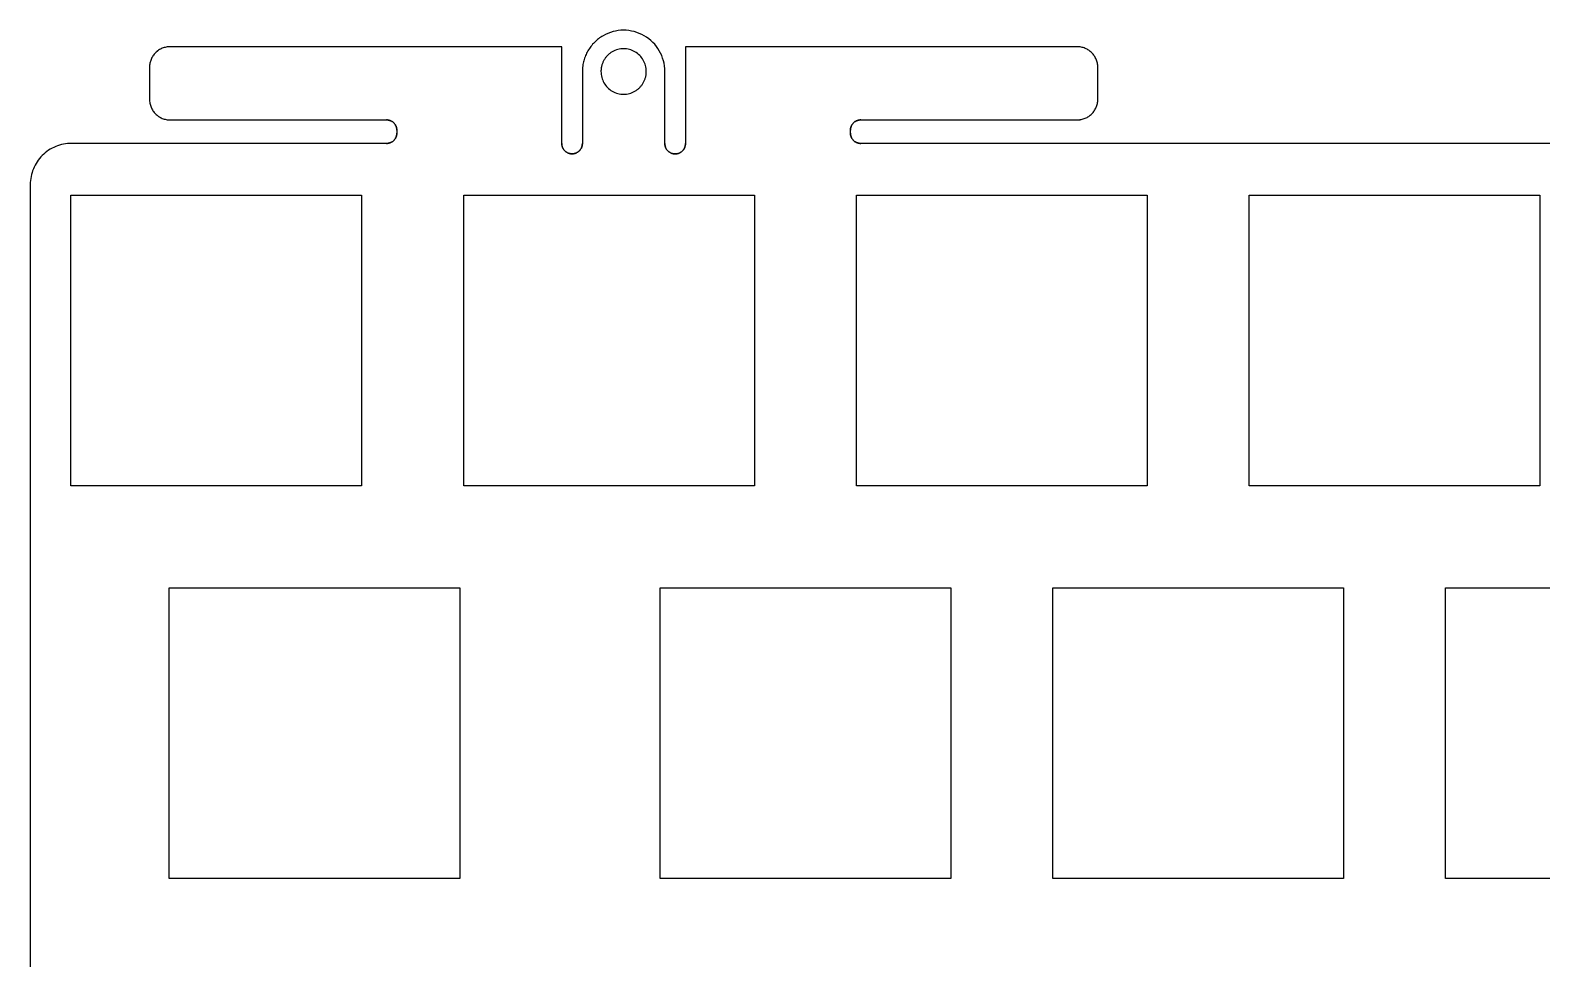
# Model space of a CAD drawing. Extents: x 138 to 423, y -449 to -343.
# Drawn here: x 138.2 to 211.5, y -388.3 to -343.3 of the extents above; entities that cross this region are included whole.
import ezdxf

# ---------------------------------------------------------------- set-up
doc = ezdxf.new("R2010")
doc.units = 0
doc.layers.add('BLACK', color=7, linetype='CONTINUOUS')

msp = doc.modelspace()

# ---------------------------------------------------------------- linework, layer by layer
at = {"layer": 'BLACK', "linetype": 'CONTINUOUS'}
for p, q in [((165.613, -343.834), (165.566, -343.88)), ((165.613, -343.834), (165.566, -343.88)), ((165.661, -343.79), (165.613, -343.834)), ((165.661, -343.79), (165.613, -343.834)), ((165.711, -343.748), (165.661, -343.79)), ((165.711, -343.748), (165.661, -343.79)), ((165.763, -343.707), (165.711, -343.748)), ((165.763, -343.707), (165.711, -343.748)), ((165.816, -343.667), (165.763, -343.707)), ((165.816, -343.667), (165.763, -343.707)), ((165.87, -343.629), (165.816, -343.667)), ((165.87, -343.629), (165.816, -343.667)), ((165.926, -343.593), (165.87, -343.629)), ((165.926, -343.593), (165.87, -343.629)), ((165.983, -343.559), (165.926, -343.593)), ((165.983, -343.559), (165.926, -343.593)), ((166.101, -343.496), (165.983, -343.559)), ((166.101, -343.496), (165.983, -343.559)), ((166.222, -343.442), (166.101, -343.496)), ((166.222, -343.442), (166.101, -343.496)), ((166.345, -343.396), (166.222, -343.442)), ((166.345, -343.396), (166.222, -343.442)), ((166.47, -343.358), (166.345, -343.396)), ((166.47, -343.358), (166.345, -343.396)), ((166.597, -343.329), (166.47, -343.358)), ((166.597, -343.329), (166.47, -343.358)), ((166.725, -343.308), (166.597, -343.329)), ((166.725, -343.308), (166.597, -343.329)), ((166.854, -343.295), (166.725, -343.308)), ((166.854, -343.295), (166.725, -343.308)), ((166.983, -343.291), (166.854, -343.295)), ((166.983, -343.291), (166.854, -343.295)), ((167.113, -343.295), (166.983, -343.291)), ((167.113, -343.295), (166.983, -343.291)), ((167.242, -343.308), (167.113, -343.295)), ((167.242, -343.308), (167.113, -343.295)), ((167.37, -343.329), (167.242, -343.308)), ((167.37, -343.329), (167.242, -343.308)), ((167.497, -343.358), (167.37, -343.329)), ((167.497, -343.358), (167.37, -343.329)), ((167.622, -343.396), (167.497, -343.358)), ((167.622, -343.396), (167.497, -343.358)), ((167.745, -343.442), (167.622, -343.396)), ((167.745, -343.442), (167.622, -343.396)), ((167.866, -343.496), (167.745, -343.442)), ((167.866, -343.496), (167.745, -343.442)), ((167.983, -343.559), (167.866, -343.496)), ((167.983, -343.559), (167.866, -343.496)), ((168.097, -343.629), (167.983, -343.559)), ((168.097, -343.629), (167.983, -343.559)), ((168.204, -343.707), (168.097, -343.629)), ((168.204, -343.707), (168.097, -343.629)), ((168.306, -343.79), (168.204, -343.707)), ((168.306, -343.79), (168.204, -343.707)), ((168.401, -343.88), (168.306, -343.79)), ((168.401, -343.88), (168.306, -343.79)), ((144.125, -344.578), (144.101, -344.62)), ((144.125, -344.578), (144.101, -344.62)), ((144.151, -344.536), (144.125, -344.578)), ((144.151, -344.536), (144.125, -344.578)), ((144.18, -344.496), (144.151, -344.536)), ((144.179, -344.496), (144.151, -344.536)), ((144.21, -344.457), (144.179, -344.496)), ((144.21, -344.457), (144.18, -344.496)), ((144.242, -344.42), (144.21, -344.457)), ((144.242, -344.42), (144.21, -344.457)), ((144.276, -344.384), (144.242, -344.42)), ((144.276, -344.384), (144.242, -344.42)), ((144.312, -344.35), (144.276, -344.384)), ((144.312, -344.35), (144.276, -344.384)), ((144.35, -344.317), (144.312, -344.35)), ((144.349, -344.317), (144.312, -344.35)), ((144.388, -344.287), (144.349, -344.317)), ((144.389, -344.287), (144.35, -344.317)), ((144.428, -344.259), (144.388, -344.287)), ((144.429, -344.259), (144.389, -344.287)), ((144.47, -344.233), (144.428, -344.259)), ((144.47, -344.233), (144.429, -344.259)), ((144.512, -344.209), (144.47, -344.233)), ((144.513, -344.209), (144.47, -344.233)), ((144.556, -344.187), (144.512, -344.209)), ((144.556, -344.187), (144.513, -344.209)), ((144.601, -344.167), (144.556, -344.187)), ((144.601, -344.167), (144.556, -344.187)), ((144.646, -344.15), (144.601, -344.167)), ((144.646, -344.15), (144.601, -344.167)), ((144.692, -344.134), (144.646, -344.15)), ((144.693, -344.134), (144.646, -344.15)), ((144.74, -344.121), (144.692, -344.134)), ((144.74, -344.121), (144.693, -344.134)), ((144.787, -344.11), (144.74, -344.121)), ((144.787, -344.11), (144.74, -344.121)), ((144.836, -344.102), (144.787, -344.11)), ((144.836, -344.102), (144.787, -344.11)), ((144.885, -344.096), (144.836, -344.102)), ((144.884, -344.096), (144.836, -344.102)), ((144.934, -344.092), (144.884, -344.096)), ((144.934, -344.092), (144.885, -344.096)), ((144.983, -344.091), (144.934, -344.092)), ((144.983, -344.091), (144.934, -344.092)), ((163.983, -344.091), (144.983, -344.091)), ((163.984, -344.092), (144.985, -344.092)), ((163.983, -348.791), (163.983, -344.091)), ((163.984, -348.791), (163.984, -344.092)), ((165.113, -344.583), (165.091, -344.645)), ((165.113, -344.583), (165.091, -344.645)), ((165.137, -344.523), (165.113, -344.583)), ((165.137, -344.523), (165.113, -344.583)), ((165.162, -344.464), (165.137, -344.523)), ((165.162, -344.464), (165.137, -344.523)), ((165.19, -344.405), (165.162, -344.464)), ((165.19, -344.405), (165.162, -344.464)), ((165.22, -344.348), (165.19, -344.405)), ((165.22, -344.348), (165.19, -344.405)), ((165.251, -344.291), (165.22, -344.348)), ((165.251, -344.291), (165.22, -344.348)), ((165.285, -344.235), (165.251, -344.291)), ((165.285, -344.235), (165.251, -344.291)), ((165.32, -344.181), (165.285, -344.235)), ((165.32, -344.181), (165.285, -344.235)), ((165.356, -344.128), (165.32, -344.181)), ((165.356, -344.128), (165.32, -344.181)), ((165.395, -344.076), (165.356, -344.128)), ((165.395, -344.076), (165.356, -344.128)), ((165.435, -344.025), (165.395, -344.076)), ((165.435, -344.025), (165.395, -344.076)), ((165.477, -343.975), (165.435, -344.025)), ((165.477, -343.975), (165.435, -344.025)), ((165.521, -343.927), (165.477, -343.975)), ((165.521, -343.927), (165.477, -343.975)), ((165.566, -343.88), (165.521, -343.927)), ((165.566, -343.88), (165.521, -343.927)), ((166.131, -344.592), (166.108, -344.62)), ((166.131, -344.592), (166.108, -344.62)), ((166.154, -344.565), (166.131, -344.592)), ((166.154, -344.565), (166.131, -344.592)), ((166.178, -344.538), (166.154, -344.565)), ((166.178, -344.538), (166.154, -344.565)), ((166.202, -344.512), (166.178, -344.538)), ((166.202, -344.512), (166.178, -344.538)), ((166.228, -344.487), (166.202, -344.512)), ((166.228, -344.487), (166.202, -344.512)), ((166.255, -344.463), (166.228, -344.487)), ((166.255, -344.463), (166.228, -344.487)), ((166.282, -344.439), (166.255, -344.463)), ((166.282, -344.439), (166.255, -344.463)), ((166.311, -344.417), (166.282, -344.439)), ((166.311, -344.417), (166.282, -344.439)), ((166.34, -344.395), (166.311, -344.417)), ((166.34, -344.395), (166.311, -344.417)), ((166.37, -344.374), (166.34, -344.395)), ((166.37, -344.374), (166.34, -344.395)), ((166.401, -344.354), (166.37, -344.374)), ((166.401, -344.354), (166.37, -344.374)), ((166.432, -344.335), (166.401, -344.354)), ((166.432, -344.335), (166.401, -344.354)), ((166.497, -344.3), (166.432, -344.335)), ((166.497, -344.3), (166.432, -344.335)), ((166.563, -344.27), (166.497, -344.3)), ((166.563, -344.27), (166.497, -344.3)), ((166.631, -344.245), (166.563, -344.27)), ((166.631, -344.245), (166.563, -344.27)), ((166.7, -344.224), (166.631, -344.245)), ((166.7, -344.224), (166.631, -344.245)), ((166.77, -344.208), (166.7, -344.224)), ((166.77, -344.208), (166.7, -344.224)), ((166.841, -344.196), (166.77, -344.208)), ((166.841, -344.196), (166.77, -344.208)), ((166.912, -344.189), (166.841, -344.196)), ((166.912, -344.189), (166.841, -344.196)), ((166.983, -344.187), (166.912, -344.189)), ((166.983, -344.187), (166.912, -344.189)), ((167.055, -344.189), (166.983, -344.187)), ((167.055, -344.189), (166.983, -344.187)), ((167.126, -344.196), (167.055, -344.189)), ((167.126, -344.196), (167.055, -344.189)), ((167.196, -344.208), (167.126, -344.196)), ((167.196, -344.208), (167.126, -344.196)), ((167.266, -344.224), (167.196, -344.208)), ((167.266, -344.224), (167.196, -344.208)), ((167.335, -344.245), (167.266, -344.224)), ((167.335, -344.245), (167.266, -344.224)), ((167.403, -344.27), (167.335, -344.245)), ((167.403, -344.27), (167.335, -344.245)), ((167.47, -344.3), (167.403, -344.27)), ((167.47, -344.3), (167.403, -344.27)), ((167.534, -344.335), (167.47, -344.3)), ((167.534, -344.335), (167.47, -344.3)), ((167.597, -344.374), (167.534, -344.335)), ((167.597, -344.374), (167.534, -344.335)), ((167.656, -344.417), (167.597, -344.374)), ((167.656, -344.417), (167.597, -344.374)), ((167.712, -344.463), (167.656, -344.417)), ((167.712, -344.463), (167.656, -344.417)), ((167.764, -344.512), (167.712, -344.463)), ((167.764, -344.512), (167.712, -344.463)), ((167.813, -344.565), (167.764, -344.512)), ((167.813, -344.565), (167.764, -344.512)), ((167.858, -344.62), (167.813, -344.565)), ((167.858, -344.62), (167.813, -344.565)), ((168.49, -343.975), (168.401, -343.88)), ((168.49, -343.975), (168.401, -343.88)), ((168.572, -344.076), (168.49, -343.975)), ((168.572, -344.076), (168.49, -343.975)), ((168.647, -344.181), (168.572, -344.076)), ((168.647, -344.181), (168.572, -344.076)), ((168.715, -344.291), (168.647, -344.181)), ((168.715, -344.291), (168.647, -344.181)), ((168.777, -344.405), (168.715, -344.291)), ((168.777, -344.405), (168.715, -344.291)), ((168.83, -344.523), (168.777, -344.405)), ((168.83, -344.523), (168.777, -344.405)), ((168.876, -344.645), (168.83, -344.523)), ((168.876, -344.645), (168.83, -344.523)), ((169.982, -344.092), (169.982, -348.791)), ((188.982, -344.092), (169.982, -344.092)), ((188.983, -344.091), (169.983, -344.091)), ((169.983, -344.091), (169.983, -348.791)), ((189.035, -344.092), (188.983, -344.091)), ((189.035, -344.092), (188.983, -344.091)), ((189.086, -344.096), (189.035, -344.092)), ((189.086, -344.096), (189.035, -344.092)), ((189.136, -344.103), (189.086, -344.096)), ((189.136, -344.103), (189.086, -344.096)), ((189.185, -344.111), (189.136, -344.103)), ((189.185, -344.111), (189.136, -344.103)), ((189.233, -344.123), (189.185, -344.111)), ((189.233, -344.123), (189.185, -344.111)), ((189.281, -344.136), (189.233, -344.123)), ((189.281, -344.136), (189.233, -344.123)), ((189.327, -344.152), (189.281, -344.136)), ((189.327, -344.152), (189.281, -344.136)), ((189.373, -344.17), (189.327, -344.152)), ((189.373, -344.17), (189.327, -344.152)), ((189.417, -344.19), (189.373, -344.17)), ((189.417, -344.19), (189.373, -344.17)), ((189.46, -344.212), (189.417, -344.19)), ((189.46, -344.212), (189.417, -344.19)), ((189.502, -344.236), (189.46, -344.212)), ((189.502, -344.236), (189.46, -344.212)), ((189.543, -344.262), (189.502, -344.236)), ((189.543, -344.262), (189.502, -344.236)), ((189.582, -344.29), (189.543, -344.262)), ((189.582, -344.29), (189.543, -344.262)), ((189.62, -344.319), (189.582, -344.29)), ((189.62, -344.319), (189.582, -344.29)), ((189.656, -344.351), (189.62, -344.319)), ((189.656, -344.351), (189.62, -344.319)), ((189.691, -344.384), (189.656, -344.351)), ((189.691, -344.384), (189.656, -344.351)), ((189.724, -344.419), (189.691, -344.384)), ((189.724, -344.419), (189.691, -344.384)), ((189.755, -344.455), (189.724, -344.419)), ((189.755, -344.455), (189.724, -344.419)), ((189.785, -344.493), (189.755, -344.455)), ((189.785, -344.493), (189.755, -344.455)), ((189.813, -344.532), (189.785, -344.493)), ((189.813, -344.532), (189.785, -344.493)), ((189.839, -344.572), (189.813, -344.532)), ((189.839, -344.572), (189.813, -344.532)), ((189.863, -344.614), (189.839, -344.572)), ((189.863, -344.614), (189.839, -344.572)), ((143.984, -345.041), (143.983, -345.091)), ((143.985, -345.041), (143.983, -345.091)), ((143.983, -345.091), (143.983, -346.641)), ((143.988, -344.992), (143.984, -345.041)), ((143.988, -344.992), (143.985, -345.041)), ((143.985, -345.092), (143.985, -346.64)), ((143.994, -344.943), (143.988, -344.992)), ((143.994, -344.943), (143.988, -344.992)), ((144.003, -344.895), (143.994, -344.943)), ((144.003, -344.895), (143.994, -344.943)), ((144.014, -344.847), (144.003, -344.895)), ((144.013, -344.847), (144.003, -344.895)), ((144.026, -344.8), (144.013, -344.847)), ((144.027, -344.8), (144.014, -344.847)), ((144.042, -344.754), (144.026, -344.8)), ((144.042, -344.754), (144.027, -344.8)), ((144.059, -344.708), (144.042, -344.754)), ((144.06, -344.708), (144.042, -344.754)), ((144.079, -344.664), (144.059, -344.708)), ((144.079, -344.664), (144.06, -344.708)), ((144.101, -344.62), (144.079, -344.664)), ((144.101, -344.62), (144.079, -344.664)), ((164.984, -345.224), (164.983, -345.291)), ((164.984, -345.224), (164.983, -345.291)), ((164.983, -345.291), (164.983, -348.791)), ((164.988, -345.158), (164.984, -345.224)), ((164.988, -345.158), (164.984, -345.224)), ((164.984, -345.291), (164.984, -348.791)), ((164.993, -345.092), (164.988, -345.158)), ((164.993, -345.092), (164.988, -345.158)), ((165.001, -345.026), (164.993, -345.092)), ((165.001, -345.026), (164.993, -345.092)), ((165.011, -344.961), (165.001, -345.026)), ((165.011, -344.961), (165.001, -345.026)), ((165.023, -344.896), (165.011, -344.961)), ((165.023, -344.896), (165.011, -344.961)), ((165.037, -344.832), (165.023, -344.896)), ((165.037, -344.832), (165.023, -344.896)), ((165.053, -344.769), (165.037, -344.832)), ((165.053, -344.769), (165.037, -344.832)), ((165.071, -344.707), (165.053, -344.769)), ((165.071, -344.707), (165.053, -344.769)), ((165.091, -344.645), (165.071, -344.707)), ((165.091, -344.645), (165.071, -344.707)), ((165.884, -345.254), (165.883, -345.291)), ((165.884, -345.254), (165.883, -345.291)), ((165.883, -345.291), (165.886, -345.365)), ((165.883, -345.291), (165.883, -345.291)), ((165.883, -345.291), (165.883, -345.291)), ((165.883, -345.291), (165.886, -345.365)), ((165.886, -345.218), (165.884, -345.254)), ((165.886, -345.218), (165.884, -345.254)), ((165.889, -345.181), (165.886, -345.218)), ((165.889, -345.181), (165.886, -345.218)), ((165.893, -345.145), (165.889, -345.181)), ((165.893, -345.145), (165.889, -345.181)), ((165.898, -345.109), (165.893, -345.145)), ((165.898, -345.109), (165.893, -345.145)), ((165.904, -345.073), (165.898, -345.109)), ((165.904, -345.073), (165.898, -345.109)), ((165.912, -345.038), (165.904, -345.073)), ((165.912, -345.038), (165.904, -345.073)), ((165.921, -345.003), (165.912, -345.038)), ((165.921, -345.003), (165.912, -345.038)), ((165.93, -344.969), (165.921, -345.003)), ((165.93, -344.969), (165.921, -345.003)), ((165.941, -344.934), (165.93, -344.969)), ((165.941, -344.934), (165.93, -344.969)), ((165.953, -344.901), (165.941, -344.934)), ((165.953, -344.901), (165.941, -344.934)), ((165.967, -344.867), (165.953, -344.901)), ((165.967, -344.867), (165.953, -344.901)), ((165.981, -344.835), (165.967, -344.867)), ((165.981, -344.835), (165.967, -344.867)), ((165.996, -344.802), (165.981, -344.835)), ((165.996, -344.802), (165.981, -344.835)), ((166.012, -344.77), (165.996, -344.802)), ((166.012, -344.77), (165.996, -344.802)), ((166.029, -344.739), (166.012, -344.77)), ((166.029, -344.739), (166.012, -344.77)), ((166.048, -344.709), (166.029, -344.739)), ((166.048, -344.709), (166.029, -344.739)), ((166.067, -344.679), (166.048, -344.709)), ((166.067, -344.679), (166.048, -344.709)), ((166.087, -344.649), (166.067, -344.679)), ((166.087, -344.649), (166.067, -344.679)), ((166.108, -344.62), (166.087, -344.649)), ((166.108, -344.62), (166.087, -344.649)), ((167.9, -344.679), (167.858, -344.62)), ((167.9, -344.679), (167.858, -344.62)), ((167.937, -344.739), (167.9, -344.679)), ((167.937, -344.739), (167.9, -344.679)), ((167.971, -344.802), (167.937, -344.739)), ((167.971, -344.802), (167.937, -344.739)), ((168, -344.867), (167.971, -344.802)), ((168, -344.867), (167.971, -344.802)), ((168.025, -344.934), (168, -344.867)), ((168.025, -344.934), (168, -344.867)), ((168.046, -345.003), (168.025, -344.934)), ((168.046, -345.003), (168.025, -344.934)), ((168.062, -345.073), (168.046, -345.003)), ((168.062, -345.073), (168.046, -345.003)), ((168.074, -345.145), (168.062, -345.073)), ((168.074, -345.145), (168.062, -345.073)), ((168.081, -345.218), (168.074, -345.145)), ((168.081, -345.218), (168.074, -345.145)), ((168.083, -345.291), (168.081, -345.218)), ((168.083, -345.291), (168.081, -345.218)), ((168.081, -345.365), (168.083, -345.328)), ((168.081, -345.365), (168.083, -345.328)), ((168.083, -345.328), (168.083, -345.291)), ((168.083, -345.328), (168.083, -345.291)), ((168.914, -344.769), (168.876, -344.645)), ((168.914, -344.769), (168.876, -344.645)), ((168.944, -344.896), (168.914, -344.769)), ((168.944, -344.896), (168.914, -344.769)), ((168.966, -345.026), (168.944, -344.896)), ((168.966, -345.026), (168.944, -344.896)), ((168.979, -345.158), (168.966, -345.026)), ((168.979, -345.158), (168.966, -345.026)), ((168.983, -345.291), (168.979, -345.158)), ((168.983, -345.291), (168.979, -345.158)), ((168.982, -348.791), (168.982, -345.291)), ((168.983, -348.791), (168.983, -345.291)), ((189.885, -344.657), (189.863, -344.614)), ((189.885, -344.657), (189.863, -344.614)), ((189.905, -344.702), (189.885, -344.657)), ((189.905, -344.702), (189.885, -344.657)), ((189.923, -344.747), (189.905, -344.702)), ((189.923, -344.747), (189.905, -344.702)), ((189.938, -344.794), (189.923, -344.747)), ((189.938, -344.794), (189.923, -344.747)), ((189.952, -344.841), (189.938, -344.794)), ((189.952, -344.841), (189.938, -344.794)), ((189.963, -344.889), (189.952, -344.841)), ((189.963, -344.889), (189.952, -344.841)), ((189.972, -344.939), (189.963, -344.889)), ((189.972, -344.939), (189.963, -344.889)), ((189.978, -344.989), (189.972, -344.939)), ((189.978, -344.989), (189.972, -344.939)), ((189.982, -345.04), (189.978, -344.989)), ((189.982, -345.04), (189.978, -344.989)), ((189.983, -345.091), (189.982, -345.04)), ((189.983, -345.091), (189.982, -345.04)), ((189.982, -346.64), (189.982, -345.092)), ((189.983, -346.641), (189.983, -345.091)), ((165.886, -345.365), (165.893, -345.437)), ((165.886, -345.365), (165.893, -345.437)), ((165.893, -345.437), (165.904, -345.509)), ((165.893, -345.437), (165.904, -345.509)), ((165.904, -345.509), (165.921, -345.579)), ((165.904, -345.509), (165.921, -345.579)), ((165.921, -345.579), (165.941, -345.648)), ((165.921, -345.579), (165.941, -345.648)), ((165.941, -345.648), (165.967, -345.715)), ((165.941, -345.648), (165.967, -345.715)), ((165.967, -345.715), (165.996, -345.78)), ((165.967, -345.715), (165.996, -345.78)), ((165.996, -345.78), (166.029, -345.843)), ((165.996, -345.78), (166.029, -345.843)), ((166.029, -345.843), (166.067, -345.903)), ((166.029, -345.843), (166.067, -345.903)), ((166.067, -345.903), (166.108, -345.962)), ((166.067, -345.903), (166.108, -345.962)), ((166.108, -345.962), (166.154, -346.017)), ((166.108, -345.962), (166.154, -346.017)), ((166.154, -346.017), (166.202, -346.07)), ((166.154, -346.017), (166.202, -346.07)), ((167.764, -346.07), (167.789, -346.044)), ((167.764, -346.07), (167.789, -346.044)), ((167.789, -346.044), (167.813, -346.017)), ((167.789, -346.044), (167.813, -346.017)), ((167.813, -346.017), (167.836, -345.99)), ((167.813, -346.017), (167.836, -345.99)), ((167.836, -345.99), (167.858, -345.962)), ((167.836, -345.99), (167.858, -345.962)), ((167.858, -345.962), (167.88, -345.933)), ((167.858, -345.962), (167.88, -345.933)), ((167.88, -345.933), (167.9, -345.903)), ((167.88, -345.933), (167.9, -345.903)), ((167.9, -345.903), (167.919, -345.873)), ((167.9, -345.903), (167.919, -345.873)), ((167.919, -345.873), (167.937, -345.843)), ((167.919, -345.873), (167.937, -345.843)), ((167.937, -345.843), (167.955, -345.812)), ((167.937, -345.843), (167.955, -345.812)), ((167.955, -345.812), (167.971, -345.78)), ((167.955, -345.812), (167.971, -345.78)), ((167.971, -345.78), (167.986, -345.747)), ((167.971, -345.78), (167.986, -345.747)), ((167.986, -345.747), (168, -345.715)), ((167.986, -345.747), (168, -345.715)), ((168, -345.715), (168.013, -345.681)), ((168, -345.715), (168.013, -345.681)), ((168.013, -345.681), (168.025, -345.648)), ((168.013, -345.681), (168.025, -345.648)), ((168.025, -345.648), (168.036, -345.613)), ((168.025, -345.648), (168.036, -345.613)), ((168.036, -345.613), (168.046, -345.579)), ((168.036, -345.613), (168.046, -345.579)), ((168.046, -345.579), (168.055, -345.544)), ((168.046, -345.579), (168.055, -345.544)), ((168.055, -345.544), (168.062, -345.509)), ((168.055, -345.544), (168.062, -345.509)), ((168.062, -345.509), (168.069, -345.473)), ((168.062, -345.509), (168.069, -345.473)), ((168.069, -345.473), (168.074, -345.437)), ((168.069, -345.473), (168.074, -345.437)), ((168.074, -345.437), (168.078, -345.401)), ((168.074, -345.437), (168.078, -345.401)), ((168.078, -345.401), (168.081, -345.365)), ((168.078, -345.401), (168.081, -345.365)), ((143.983, -346.641), (143.985, -346.691)), ((143.983, -346.641), (143.985, -346.691)), ((143.985, -346.691), (143.988, -346.74)), ((143.985, -346.691), (143.988, -346.74)), ((143.988, -346.74), (143.994, -346.789)), ((143.988, -346.74), (143.994, -346.789)), ((143.994, -346.789), (144.003, -346.837)), ((143.994, -346.789), (144.003, -346.837)), ((166.202, -346.07), (166.255, -346.119)), ((166.202, -346.07), (166.255, -346.119)), ((166.255, -346.119), (166.311, -346.165)), ((166.255, -346.119), (166.311, -346.165)), ((166.311, -346.165), (166.37, -346.208)), ((166.311, -346.165), (166.37, -346.208)), ((166.37, -346.208), (166.432, -346.247)), ((166.37, -346.208), (166.432, -346.247)), ((166.432, -346.247), (166.497, -346.282)), ((166.432, -346.247), (166.497, -346.282)), ((166.497, -346.282), (166.563, -346.312)), ((166.497, -346.282), (166.563, -346.312)), ((166.563, -346.312), (166.631, -346.337)), ((166.563, -346.312), (166.631, -346.337)), ((166.631, -346.337), (166.7, -346.358)), ((166.631, -346.337), (166.7, -346.358)), ((166.7, -346.358), (166.77, -346.374)), ((166.7, -346.358), (166.77, -346.374)), ((166.77, -346.374), (166.841, -346.386)), ((166.77, -346.374), (166.841, -346.386)), ((166.841, -346.386), (166.912, -346.393)), ((166.841, -346.386), (166.912, -346.393)), ((166.912, -346.393), (166.983, -346.395)), ((166.912, -346.393), (166.983, -346.395)), ((166.983, -346.395), (167.055, -346.393)), ((166.983, -346.395), (167.055, -346.393)), ((167.055, -346.393), (167.126, -346.386)), ((167.055, -346.393), (167.126, -346.386)), ((167.126, -346.386), (167.196, -346.374)), ((167.126, -346.386), (167.196, -346.374)), ((167.196, -346.374), (167.266, -346.358)), ((167.196, -346.374), (167.266, -346.358)), ((167.266, -346.358), (167.335, -346.337)), ((167.266, -346.358), (167.335, -346.337)), ((167.335, -346.337), (167.403, -346.312)), ((167.335, -346.337), (167.403, -346.312)), ((167.403, -346.312), (167.47, -346.282)), ((167.403, -346.312), (167.47, -346.282)), ((167.47, -346.282), (167.534, -346.247)), ((167.47, -346.282), (167.534, -346.247)), ((167.534, -346.247), (167.566, -346.228)), ((167.534, -346.247), (167.566, -346.228)), ((167.566, -346.228), (167.597, -346.208)), ((167.566, -346.228), (167.597, -346.208)), ((167.597, -346.208), (167.627, -346.187)), ((167.597, -346.208), (167.627, -346.187)), ((167.627, -346.187), (167.656, -346.165)), ((167.627, -346.187), (167.656, -346.165)), ((167.656, -346.165), (167.684, -346.143)), ((167.656, -346.165), (167.684, -346.143)), ((167.684, -346.143), (167.712, -346.119)), ((167.684, -346.143), (167.712, -346.119)), ((167.712, -346.119), (167.739, -346.095)), ((167.712, -346.119), (167.739, -346.095)), ((167.739, -346.095), (167.764, -346.07)), ((167.739, -346.095), (167.764, -346.07)), ((189.963, -346.843), (189.972, -346.793)), ((189.963, -346.843), (189.972, -346.793)), ((189.972, -346.793), (189.978, -346.743)), ((189.972, -346.793), (189.978, -346.743)), ((189.978, -346.743), (189.982, -346.693)), ((189.978, -346.743), (189.982, -346.693)), ((189.982, -346.693), (189.983, -346.641)), ((189.982, -346.693), (189.983, -346.641)), ((144.003, -346.837), (144.014, -346.885)), ((144.003, -346.837), (144.014, -346.885)), ((144.014, -346.885), (144.027, -346.932)), ((144.014, -346.885), (144.027, -346.932)), ((144.027, -346.932), (144.042, -346.978)), ((144.027, -346.932), (144.042, -346.978)), ((144.042, -346.978), (144.06, -347.024)), ((144.042, -346.978), (144.06, -347.024)), ((144.06, -347.024), (144.079, -347.068)), ((144.06, -347.024), (144.079, -347.068)), ((144.079, -347.068), (144.101, -347.112)), ((144.079, -347.068), (144.101, -347.112)), ((144.101, -347.112), (144.125, -347.155)), ((144.101, -347.112), (144.125, -347.155)), ((144.125, -347.155), (144.151, -347.196)), ((144.125, -347.155), (144.151, -347.196)), ((144.151, -347.196), (144.18, -347.236)), ((144.151, -347.196), (144.18, -347.236)), ((144.18, -347.236), (144.21, -347.275)), ((144.18, -347.236), (144.21, -347.275)), ((144.21, -347.275), (144.242, -347.312)), ((144.21, -347.275), (144.242, -347.312)), ((144.242, -347.312), (144.276, -347.348)), ((144.242, -347.312), (144.276, -347.348)), ((144.276, -347.348), (144.312, -347.382)), ((144.276, -347.348), (144.312, -347.382)), ((144.312, -347.382), (144.35, -347.415)), ((144.312, -347.382), (144.35, -347.415)), ((144.35, -347.415), (144.389, -347.445)), ((144.35, -347.415), (144.389, -347.445)), ((144.389, -347.445), (144.429, -347.473)), ((144.389, -347.445), (144.429, -347.473)), ((144.429, -347.473), (144.47, -347.499)), ((144.429, -347.473), (144.47, -347.499)), ((144.47, -347.499), (144.513, -347.523)), ((144.47, -347.499), (144.513, -347.523)), ((144.513, -347.523), (144.556, -347.545)), ((144.513, -347.523), (144.556, -347.545)), ((189.417, -347.542), (189.46, -347.52)), ((189.417, -347.542), (189.46, -347.52)), ((189.46, -347.52), (189.502, -347.496)), ((189.46, -347.52), (189.502, -347.496)), ((189.502, -347.496), (189.542, -347.47)), ((189.502, -347.496), (189.543, -347.47)), ((189.542, -347.47), (189.582, -347.442)), ((189.543, -347.47), (189.582, -347.442)), ((189.582, -347.442), (189.62, -347.413)), ((189.582, -347.442), (189.619, -347.413)), ((189.619, -347.413), (189.656, -347.381)), ((189.62, -347.413), (189.656, -347.381)), ((189.656, -347.381), (189.691, -347.348)), ((189.656, -347.381), (189.69, -347.348)), ((189.69, -347.348), (189.724, -347.313)), ((189.691, -347.348), (189.724, -347.313)), ((189.724, -347.313), (189.755, -347.277)), ((189.724, -347.313), (189.755, -347.277)), ((189.755, -347.277), (189.785, -347.239)), ((189.755, -347.277), (189.785, -347.239)), ((189.785, -347.239), (189.813, -347.2)), ((189.785, -347.239), (189.812, -347.2)), ((189.812, -347.2), (189.838, -347.16)), ((189.813, -347.2), (189.839, -347.16)), ((189.838, -347.16), (189.863, -347.118)), ((189.839, -347.16), (189.863, -347.118)), ((189.863, -347.118), (189.885, -347.075)), ((189.863, -347.118), (189.885, -347.075)), ((189.885, -347.075), (189.905, -347.03)), ((189.885, -347.075), (189.905, -347.03)), ((189.905, -347.03), (189.923, -346.985)), ((189.905, -347.03), (189.923, -346.985)), ((189.923, -346.985), (189.938, -346.938)), ((189.923, -346.985), (189.938, -346.938)), ((189.938, -346.938), (189.952, -346.891)), ((189.938, -346.938), (189.952, -346.891)), ((189.952, -346.891), (189.963, -346.843)), ((189.952, -346.891), (189.963, -346.843)), ((144.556, -347.545), (144.601, -347.565)), ((144.556, -347.545), (144.601, -347.565)), ((144.601, -347.565), (144.646, -347.583)), ((144.601, -347.565), (144.646, -347.583)), ((144.646, -347.583), (144.693, -347.598)), ((144.646, -347.583), (144.693, -347.598)), ((144.693, -347.598), (144.74, -347.611)), ((144.693, -347.598), (144.74, -347.611)), ((144.74, -347.611), (144.788, -347.622)), ((144.74, -347.611), (144.788, -347.622)), ((144.788, -347.622), (144.836, -347.63)), ((144.788, -347.622), (144.836, -347.63)), ((144.836, -347.63), (144.885, -347.636)), ((144.836, -347.63), (144.885, -347.636)), ((144.885, -347.636), (144.934, -347.64)), ((144.885, -347.636), (144.934, -347.64)), ((144.934, -347.64), (144.984, -347.641)), ((144.934, -347.64), (144.984, -347.641)), ((144.984, -347.641), (155.483, -347.641)), ((144.985, -347.64), (155.483, -347.64)), ((155.508, -347.642), (155.483, -347.641)), ((155.483, -347.641), (155.508, -347.642)), ((155.508, -347.642), (155.533, -347.644)), ((155.533, -347.643), (155.508, -347.642)), ((155.557, -347.646), (155.533, -347.643)), ((155.533, -347.644), (155.557, -347.647)), ((155.581, -347.651), (155.557, -347.646)), ((155.557, -347.647), (155.581, -347.651)), ((155.605, -347.656), (155.581, -347.651)), ((155.581, -347.651), (155.605, -347.656)), ((155.629, -347.663), (155.605, -347.656)), ((155.605, -347.656), (155.629, -347.663)), ((155.652, -347.67), (155.629, -347.663)), ((155.629, -347.663), (155.652, -347.67)), ((155.675, -347.679), (155.652, -347.67)), ((155.652, -347.67), (155.675, -347.679)), ((155.697, -347.689), (155.675, -347.679)), ((155.675, -347.679), (155.697, -347.689)), ((155.697, -347.689), (155.719, -347.7)), ((155.719, -347.7), (155.697, -347.689)), ((155.719, -347.7), (155.74, -347.712)), ((155.74, -347.712), (155.719, -347.7)), ((155.761, -347.725), (155.74, -347.712)), ((155.74, -347.712), (155.761, -347.725)), ((155.761, -347.725), (155.781, -347.739)), ((155.781, -347.739), (155.761, -347.725)), ((155.781, -347.739), (155.8, -347.754)), ((155.8, -347.754), (155.781, -347.739)), ((155.8, -347.754), (155.819, -347.77)), ((155.819, -347.77), (155.8, -347.754)), ((155.819, -347.77), (155.837, -347.788)), ((155.837, -347.787), (155.819, -347.77)), ((155.854, -347.805), (155.837, -347.787)), ((155.837, -347.788), (155.854, -347.806)), ((155.87, -347.824), (155.854, -347.805)), ((155.854, -347.806), (155.87, -347.824)), ((155.885, -347.844), (155.87, -347.824)), ((155.87, -347.824), (155.885, -347.844)), ((155.899, -347.864), (155.885, -347.844)), ((155.885, -347.844), (155.899, -347.864)), ((155.913, -347.884), (155.899, -347.864)), ((155.899, -347.864), (155.913, -347.884)), ((155.925, -347.906), (155.913, -347.884)), ((155.913, -347.884), (155.925, -347.906)), ((155.925, -347.906), (155.935, -347.928)), ((155.935, -347.927), (155.925, -347.906)), ((155.945, -347.95), (155.935, -347.927)), ((155.935, -347.928), (155.945, -347.95)), ((155.954, -347.972), (155.945, -347.95)), ((155.945, -347.95), (155.954, -347.973)), ((155.962, -347.996), (155.954, -347.972)), ((155.954, -347.973), (155.962, -347.996)), ((155.962, -347.996), (155.968, -348.019)), ((155.968, -348.019), (155.962, -347.996)), ((155.974, -348.043), (155.968, -348.019)), ((155.968, -348.019), (155.974, -348.043)), ((155.974, -348.043), (155.978, -348.067)), ((155.978, -348.067), (155.974, -348.043)), ((155.978, -348.067), (155.981, -348.092)), ((155.981, -348.092), (155.978, -348.067)), ((155.981, -348.092), (155.983, -348.116)), ((155.983, -348.116), (155.981, -348.092)), ((155.983, -348.141), (155.983, -348.116)), ((155.983, -348.116), (155.983, -348.141)), ((155.983, -348.14), (155.983, -348.28)), ((155.983, -348.141), (155.983, -348.281)), ((177.983, -348.141), (177.984, -348.116)), ((177.984, -348.116), (177.983, -348.141)), ((177.983, -348.28), (177.983, -348.14)), ((177.983, -348.281), (177.983, -348.141)), ((177.984, -348.116), (177.986, -348.092)), ((177.986, -348.092), (177.984, -348.116)), ((177.986, -348.092), (177.989, -348.067)), ((177.989, -348.067), (177.986, -348.092)), ((177.993, -348.043), (177.989, -348.067)), ((177.989, -348.067), (177.993, -348.043)), ((177.993, -348.043), (177.999, -348.019)), ((177.998, -348.019), (177.993, -348.043)), ((178.005, -347.996), (177.998, -348.019)), ((177.999, -348.019), (178.005, -347.996)), ((178.013, -347.972), (178.005, -347.996)), ((178.005, -347.996), (178.013, -347.973)), ((178.013, -347.973), (178.021, -347.95)), ((178.021, -347.95), (178.013, -347.972)), ((178.031, -347.927), (178.021, -347.95)), ((178.021, -347.95), (178.031, -347.927)), ((178.042, -347.906), (178.031, -347.927)), ((178.031, -347.927), (178.042, -347.906)), ((178.042, -347.906), (178.054, -347.884)), ((178.054, -347.884), (178.042, -347.906)), ((178.054, -347.884), (178.067, -347.864)), ((178.067, -347.864), (178.054, -347.884)), ((178.081, -347.844), (178.067, -347.864)), ((178.067, -347.864), (178.082, -347.844)), ((178.096, -347.824), (178.081, -347.844)), ((178.082, -347.844), (178.097, -347.824)), ((178.113, -347.805), (178.096, -347.824)), ((178.097, -347.824), (178.113, -347.806)), ((178.13, -347.787), (178.113, -347.805)), ((178.113, -347.806), (178.13, -347.788)), ((178.13, -347.788), (178.148, -347.77)), ((178.148, -347.77), (178.13, -347.787)), ((178.148, -347.77), (178.167, -347.754)), ((178.166, -347.754), (178.148, -347.77)), ((178.186, -347.739), (178.166, -347.754)), ((178.167, -347.754), (178.186, -347.739)), ((178.186, -347.739), (178.206, -347.725)), ((178.206, -347.725), (178.186, -347.739)), ((178.227, -347.712), (178.206, -347.725)), ((178.206, -347.725), (178.227, -347.712)), ((178.227, -347.712), (178.248, -347.7)), ((178.248, -347.7), (178.227, -347.712)), ((178.248, -347.7), (178.27, -347.689)), ((178.27, -347.689), (178.248, -347.7)), ((178.292, -347.679), (178.27, -347.689)), ((178.27, -347.689), (178.292, -347.679)), ((178.315, -347.67), (178.292, -347.679)), ((178.292, -347.679), (178.315, -347.67)), ((178.315, -347.67), (178.338, -347.663)), ((178.338, -347.663), (178.315, -347.67)), ((178.361, -347.656), (178.338, -347.663)), ((178.338, -347.663), (178.362, -347.656)), ((178.385, -347.651), (178.361, -347.656)), ((178.362, -347.656), (178.385, -347.651)), ((178.409, -347.646), (178.385, -347.651)), ((178.385, -347.651), (178.41, -347.647)), ((178.434, -347.643), (178.409, -347.646)), ((178.41, -347.647), (178.434, -347.644)), ((178.459, -347.642), (178.434, -347.643)), ((178.434, -347.644), (178.459, -347.642)), ((178.483, -347.641), (178.459, -347.642)), ((178.459, -347.642), (178.483, -347.641)), ((178.483, -347.64), (188.982, -347.64)), ((178.483, -347.641), (188.983, -347.641)), ((188.983, -347.641), (189.035, -347.64)), ((188.983, -347.641), (189.035, -347.64)), ((189.035, -347.64), (189.086, -347.636)), ((189.035, -347.64), (189.086, -347.636)), ((189.086, -347.636), (189.136, -347.629)), ((189.086, -347.636), (189.136, -347.63)), ((189.136, -347.63), (189.185, -347.621)), ((189.136, -347.629), (189.185, -347.621)), ((189.185, -347.621), (189.233, -347.61)), ((189.185, -347.621), (189.233, -347.61)), ((189.233, -347.61), (189.281, -347.596)), ((189.233, -347.61), (189.281, -347.596)), ((189.281, -347.596), (189.327, -347.58)), ((189.281, -347.596), (189.327, -347.58)), ((189.327, -347.58), (189.373, -347.562)), ((189.327, -347.58), (189.373, -347.562)), ((189.373, -347.562), (189.417, -347.542)), ((189.373, -347.562), (189.417, -347.542)), ((139.345, -348.973), (139.258, -349.017)), ((139.345, -348.973), (139.258, -349.017)), ((139.435, -348.933), (139.345, -348.973)), ((139.435, -348.933), (139.345, -348.973)), ((139.526, -348.898), (139.435, -348.933)), ((139.526, -348.898), (139.435, -348.933)), ((139.618, -348.867), (139.526, -348.898)), ((139.618, -348.867), (139.526, -348.898)), ((139.712, -348.841), (139.618, -348.867)), ((139.712, -348.841), (139.618, -348.867)), ((139.808, -348.82), (139.712, -348.841)), ((139.808, -348.82), (139.712, -348.841)), ((139.905, -348.803), (139.808, -348.82)), ((139.905, -348.803), (139.808, -348.82)), ((140.002, -348.791), (139.905, -348.803)), ((140.002, -348.791), (139.905, -348.803)), ((140.101, -348.784), (140.002, -348.791)), ((140.101, -348.784), (140.002, -348.791)), ((140.2, -348.781), (140.101, -348.784)), ((140.2, -348.781), (140.101, -348.784)), ((155.483, -348.781), (140.2, -348.781)), ((155.483, -348.78), (140.201, -348.78)), ((155.483, -348.781), (155.508, -348.78)), ((155.508, -348.78), (155.483, -348.781)), ((155.533, -348.779), (155.508, -348.78)), ((155.508, -348.78), (155.533, -348.779)), ((155.533, -348.779), (155.557, -348.776)), ((155.557, -348.776), (155.533, -348.779)), ((155.557, -348.776), (155.581, -348.771)), ((155.581, -348.771), (155.557, -348.776)), ((155.581, -348.771), (155.605, -348.766)), ((155.605, -348.766), (155.581, -348.771)), ((155.605, -348.766), (155.629, -348.759)), ((155.629, -348.76), (155.605, -348.766)), ((155.629, -348.759), (155.652, -348.752)), ((155.652, -348.752), (155.629, -348.76)), ((155.652, -348.752), (155.675, -348.743)), ((155.675, -348.743), (155.652, -348.752)), ((155.675, -348.743), (155.697, -348.733)), ((155.697, -348.733), (155.675, -348.743)), ((155.719, -348.722), (155.697, -348.733)), ((155.697, -348.733), (155.719, -348.722)), ((155.74, -348.71), (155.719, -348.722)), ((155.719, -348.722), (155.74, -348.71)), ((155.74, -348.71), (155.761, -348.697)), ((155.761, -348.697), (155.74, -348.71)), ((155.761, -348.697), (155.781, -348.683)), ((155.781, -348.683), (155.761, -348.697)), ((155.781, -348.683), (155.8, -348.668)), ((155.8, -348.668), (155.781, -348.683)), ((155.819, -348.652), (155.8, -348.668)), ((155.8, -348.668), (155.819, -348.652)), ((155.837, -348.635), (155.819, -348.652)), ((155.819, -348.652), (155.837, -348.635)), ((155.854, -348.617), (155.837, -348.635)), ((155.837, -348.635), (155.854, -348.617)), ((155.87, -348.598), (155.854, -348.617)), ((155.854, -348.617), (155.87, -348.598)), ((155.87, -348.598), (155.885, -348.578)), ((155.885, -348.579), (155.87, -348.598)), ((155.885, -348.578), (155.899, -348.558)), ((155.899, -348.559), (155.885, -348.579)), ((155.899, -348.558), (155.912, -348.538)), ((155.913, -348.538), (155.899, -348.559)), ((155.912, -348.538), (155.924, -348.516)), ((155.925, -348.517), (155.913, -348.538)), ((155.924, -348.516), (155.935, -348.495)), ((155.935, -348.495), (155.925, -348.517)), ((155.945, -348.472), (155.935, -348.495)), ((155.935, -348.495), (155.945, -348.472)), ((155.945, -348.472), (155.954, -348.45)), ((155.954, -348.45), (155.945, -348.472)), ((155.954, -348.45), (155.962, -348.426)), ((155.962, -348.427), (155.954, -348.45)), ((155.962, -348.426), (155.968, -348.403)), ((155.968, -348.403), (155.962, -348.427)), ((155.974, -348.379), (155.968, -348.403)), ((155.968, -348.403), (155.974, -348.379)), ((155.974, -348.379), (155.978, -348.355)), ((155.978, -348.355), (155.974, -348.379)), ((155.978, -348.355), (155.981, -348.33)), ((155.981, -348.331), (155.978, -348.355)), ((155.981, -348.33), (155.983, -348.306)), ((155.983, -348.306), (155.981, -348.331)), ((155.983, -348.306), (155.983, -348.281)), ((155.983, -348.281), (155.983, -348.306)), ((163.983, -348.791), (163.984, -348.817)), ((163.984, -348.817), (163.983, -348.791)), ((163.987, -348.842), (163.984, -348.817)), ((163.984, -348.817), (163.986, -348.842)), ((163.986, -348.842), (163.99, -348.866)), ((163.99, -348.866), (163.987, -348.842)), ((163.99, -348.866), (163.994, -348.891)), ((163.995, -348.891), (163.99, -348.866)), ((163.994, -348.891), (164, -348.915)), ((164, -348.915), (163.995, -348.891)), ((164.007, -348.938), (164, -348.915)), ((164, -348.915), (164.007, -348.938)), ((164.007, -348.938), (164.015, -348.961)), ((164.015, -348.961), (164.007, -348.938)), ((164.015, -348.961), (164.024, -348.984)), ((164.024, -348.984), (164.015, -348.961)), ((164.034, -349.006), (164.024, -348.984)), ((164.024, -348.984), (164.034, -349.006)), ((164.932, -349.006), (164.942, -348.984)), ((164.943, -348.984), (164.932, -349.006)), ((164.942, -348.984), (164.951, -348.961)), ((164.952, -348.961), (164.943, -348.984)), ((164.951, -348.961), (164.959, -348.938)), ((164.96, -348.938), (164.952, -348.961)), ((164.959, -348.938), (164.966, -348.915)), ((164.966, -348.915), (164.96, -348.938)), ((164.972, -348.891), (164.966, -348.915)), ((164.966, -348.915), (164.972, -348.891)), ((164.972, -348.891), (164.977, -348.866)), ((164.977, -348.866), (164.972, -348.891)), ((164.98, -348.842), (164.977, -348.866)), ((164.977, -348.866), (164.98, -348.842)), ((164.982, -348.817), (164.98, -348.842)), ((164.98, -348.842), (164.982, -348.817)), ((164.983, -348.791), (164.982, -348.817)), ((164.982, -348.817), (164.983, -348.791)), ((168.983, -348.791), (168.985, -348.824)), ((168.984, -348.808), (168.983, -348.791)), ((168.985, -348.824), (168.984, -348.808)), ((168.986, -348.841), (168.985, -348.824)), ((168.985, -348.824), (168.988, -348.857)), ((168.988, -348.857), (168.986, -348.841)), ((168.99, -348.874), (168.988, -348.857)), ((168.988, -348.857), (168.993, -348.89)), ((168.993, -348.89), (168.99, -348.874)), ((168.997, -348.906), (168.993, -348.89)), ((168.993, -348.89), (169.001, -348.921)), ((169.001, -348.921), (168.997, -348.906)), ((169.005, -348.937), (169.001, -348.921)), ((169.001, -348.921), (169.01, -348.953)), ((169.01, -348.953), (169.005, -348.937)), ((169.01, -348.953), (169.022, -348.983)), ((169.016, -348.968), (169.01, -348.953)), ((169.022, -348.983), (169.016, -348.968)), ((169.028, -348.998), (169.022, -348.983)), ((169.022, -348.983), (169.035, -349.012)), ((169.035, -349.012), (169.028, -348.998)), ((169.945, -348.983), (169.932, -349.012)), ((169.932, -349.012), (169.939, -348.998)), ((169.939, -348.998), (169.945, -348.983)), ((169.957, -348.953), (169.945, -348.983)), ((169.945, -348.983), (169.951, -348.968)), ((169.951, -348.968), (169.957, -348.953)), ((169.966, -348.921), (169.957, -348.953)), ((169.957, -348.953), (169.962, -348.937)), ((169.962, -348.937), (169.966, -348.921)), ((169.974, -348.89), (169.966, -348.921)), ((169.966, -348.921), (169.97, -348.906)), ((169.97, -348.906), (169.974, -348.89)), ((169.979, -348.857), (169.974, -348.89)), ((169.974, -348.89), (169.977, -348.874)), ((169.977, -348.874), (169.979, -348.857)), ((169.982, -348.824), (169.979, -348.857)), ((169.979, -348.857), (169.981, -348.841)), ((169.981, -348.841), (169.982, -348.824)), ((169.983, -348.791), (169.982, -348.824)), ((169.982, -348.824), (169.983, -348.808)), ((169.983, -348.808), (169.983, -348.791)), ((177.984, -348.306), (177.983, -348.281)), ((177.983, -348.281), (177.984, -348.306)), ((177.986, -348.33), (177.984, -348.306)), ((177.984, -348.306), (177.986, -348.33)), ((177.989, -348.355), (177.986, -348.33)), ((177.986, -348.33), (177.989, -348.355)), ((177.993, -348.379), (177.989, -348.355)), ((177.989, -348.355), (177.993, -348.379)), ((177.993, -348.379), (177.998, -348.403)), ((177.999, -348.403), (177.993, -348.379)), ((177.998, -348.403), (178.005, -348.426)), ((178.005, -348.427), (177.999, -348.403)), ((178.005, -348.426), (178.013, -348.45)), ((178.013, -348.45), (178.005, -348.427)), ((178.021, -348.472), (178.013, -348.45)), ((178.013, -348.45), (178.021, -348.472)), ((178.021, -348.472), (178.031, -348.495)), ((178.031, -348.495), (178.021, -348.472)), ((178.042, -348.517), (178.031, -348.495)), ((178.031, -348.495), (178.042, -348.516)), ((178.042, -348.516), (178.054, -348.538)), ((178.054, -348.538), (178.042, -348.517)), ((178.067, -348.559), (178.054, -348.538)), ((178.054, -348.538), (178.067, -348.558)), ((178.067, -348.558), (178.081, -348.578)), ((178.082, -348.579), (178.067, -348.559)), ((178.081, -348.578), (178.096, -348.598)), ((178.097, -348.598), (178.082, -348.579)), ((178.096, -348.598), (178.113, -348.617)), ((178.113, -348.617), (178.097, -348.598)), ((178.113, -348.617), (178.13, -348.635)), ((178.13, -348.635), (178.113, -348.617)), ((178.13, -348.635), (178.148, -348.652)), ((178.148, -348.652), (178.13, -348.635)), ((178.167, -348.668), (178.148, -348.652)), ((178.148, -348.652), (178.166, -348.668)), ((178.166, -348.668), (178.186, -348.683)), ((178.186, -348.683), (178.167, -348.668)), ((178.206, -348.697), (178.186, -348.683)), ((178.186, -348.683), (178.206, -348.697)), ((178.206, -348.697), (178.227, -348.71)), ((178.227, -348.71), (178.206, -348.697)), ((178.248, -348.722), (178.227, -348.71)), ((178.227, -348.71), (178.248, -348.722)), ((178.248, -348.722), (178.27, -348.733)), ((178.27, -348.733), (178.248, -348.722)), ((178.292, -348.743), (178.27, -348.733)), ((178.27, -348.733), (178.292, -348.743)), ((178.315, -348.752), (178.292, -348.743)), ((178.292, -348.743), (178.315, -348.752)), ((178.338, -348.76), (178.315, -348.752)), ((178.315, -348.752), (178.338, -348.759)), ((178.338, -348.759), (178.361, -348.766)), ((178.362, -348.766), (178.338, -348.76)), ((178.361, -348.766), (178.385, -348.771)), ((178.385, -348.771), (178.362, -348.766)), ((178.41, -348.776), (178.385, -348.771)), ((178.385, -348.771), (178.409, -348.775)), ((178.409, -348.775), (178.434, -348.779)), ((178.434, -348.779), (178.41, -348.776)), ((178.434, -348.779), (178.459, -348.78)), ((178.459, -348.78), (178.434, -348.779)), ((178.483, -348.781), (178.459, -348.78)), ((178.459, -348.78), (178.483, -348.781)), ((230.45, -348.78), (178.483, -348.78)), ((230.45, -348.781), (178.483, -348.781)), ((138.536, -349.671), (138.484, -349.754)), ((138.536, -349.671), (138.484, -349.754)), ((138.592, -349.591), (138.536, -349.671)), ((138.592, -349.591), (138.536, -349.671)), ((138.653, -349.514), (138.592, -349.591)), ((138.653, -349.514), (138.592, -349.591)), ((138.717, -349.439), (138.653, -349.514)), ((138.717, -349.439), (138.653, -349.514)), ((138.786, -349.367), (138.717, -349.439)), ((138.786, -349.367), (138.717, -349.439)), ((138.858, -349.298), (138.786, -349.367)), ((138.858, -349.298), (138.786, -349.367)), ((138.932, -349.234), (138.858, -349.298)), ((138.932, -349.234), (138.858, -349.298)), ((139.01, -349.174), (138.932, -349.234)), ((139.01, -349.174), (138.932, -349.234)), ((139.09, -349.117), (139.01, -349.174)), ((139.09, -349.117), (139.01, -349.174)), ((139.173, -349.065), (139.09, -349.117)), ((139.173, -349.065), (139.09, -349.117)), ((139.258, -349.017), (139.173, -349.065)), ((139.258, -349.017), (139.173, -349.065)), ((164.034, -349.006), (164.045, -349.027)), ((164.046, -349.027), (164.034, -349.006)), ((164.045, -349.027), (164.057, -349.048)), ((164.058, -349.048), (164.046, -349.027)), ((164.057, -349.048), (164.071, -349.068)), ((164.071, -349.068), (164.058, -349.048)), ((164.071, -349.068), (164.085, -349.087)), ((164.085, -349.087), (164.071, -349.068)), ((164.085, -349.087), (164.099, -349.106)), ((164.099, -349.106), (164.085, -349.087)), ((164.099, -349.106), (164.115, -349.124)), ((164.115, -349.124), (164.099, -349.106)), ((164.115, -349.124), (164.132, -349.141)), ((164.132, -349.141), (164.115, -349.124)), ((164.132, -349.141), (164.149, -349.157)), ((164.149, -349.157), (164.132, -349.141)), ((164.167, -349.173), (164.149, -349.157)), ((164.149, -349.157), (164.167, -349.173)), ((164.167, -349.173), (164.186, -349.187)), ((164.186, -349.187), (164.167, -349.173)), ((164.206, -349.201), (164.186, -349.187)), ((164.186, -349.187), (164.205, -349.201)), ((164.205, -349.201), (164.226, -349.214)), ((164.226, -349.214), (164.206, -349.201)), ((164.226, -349.214), (164.246, -349.226)), ((164.247, -349.226), (164.226, -349.214)), ((164.246, -349.226), (164.268, -349.237)), ((164.268, -349.237), (164.247, -349.226)), ((164.29, -349.247), (164.268, -349.237)), ((164.268, -349.237), (164.29, -349.247)), ((164.313, -349.256), (164.29, -349.247)), ((164.29, -349.247), (164.313, -349.256)), ((164.336, -349.263), (164.313, -349.256)), ((164.313, -349.256), (164.336, -349.263)), ((164.359, -349.27), (164.336, -349.263)), ((164.336, -349.263), (164.359, -349.27)), ((164.383, -349.275), (164.359, -349.27)), ((164.359, -349.27), (164.383, -349.275)), ((164.383, -349.275), (164.408, -349.28)), ((164.408, -349.28), (164.383, -349.275)), ((164.408, -349.28), (164.433, -349.283)), ((164.433, -349.283), (164.408, -349.28)), ((164.433, -349.283), (164.458, -349.285)), ((164.458, -349.285), (164.433, -349.283)), ((164.483, -349.285), (164.458, -349.285)), ((164.458, -349.285), (164.483, -349.285)), ((164.483, -349.285), (164.509, -349.285)), ((164.509, -349.285), (164.483, -349.285)), ((164.534, -349.283), (164.509, -349.285)), ((164.509, -349.285), (164.534, -349.283)), ((164.559, -349.28), (164.534, -349.283)), ((164.534, -349.283), (164.559, -349.28)), ((164.583, -349.275), (164.559, -349.28)), ((164.559, -349.28), (164.583, -349.275)), ((164.583, -349.275), (164.607, -349.27)), ((164.607, -349.27), (164.583, -349.275)), ((164.631, -349.263), (164.607, -349.27)), ((164.607, -349.27), (164.631, -349.263)), ((164.631, -349.263), (164.654, -349.256)), ((164.654, -349.256), (164.631, -349.263)), ((164.654, -349.256), (164.677, -349.247)), ((164.677, -349.247), (164.654, -349.256)), ((164.677, -349.247), (164.699, -349.237)), ((164.699, -349.237), (164.677, -349.247)), ((164.72, -349.226), (164.699, -349.237)), ((164.699, -349.237), (164.72, -349.226)), ((164.741, -349.214), (164.72, -349.226)), ((164.72, -349.226), (164.741, -349.214)), ((164.761, -349.201), (164.741, -349.214)), ((164.741, -349.214), (164.761, -349.201)), ((164.761, -349.201), (164.781, -349.187)), ((164.781, -349.187), (164.761, -349.201)), ((164.781, -349.187), (164.799, -349.173)), ((164.8, -349.173), (164.781, -349.187)), ((164.799, -349.173), (164.818, -349.157)), ((164.818, -349.157), (164.8, -349.173)), ((164.835, -349.141), (164.818, -349.157)), ((164.818, -349.157), (164.835, -349.141)), ((164.835, -349.141), (164.851, -349.124)), ((164.852, -349.124), (164.835, -349.141)), ((164.851, -349.124), (164.867, -349.106)), ((164.867, -349.106), (164.852, -349.124)), ((164.882, -349.087), (164.867, -349.106)), ((164.867, -349.106), (164.882, -349.087)), ((164.882, -349.087), (164.896, -349.068)), ((164.896, -349.068), (164.882, -349.087)), ((164.909, -349.048), (164.896, -349.068)), ((164.896, -349.068), (164.909, -349.048)), ((164.909, -349.048), (164.921, -349.027)), ((164.921, -349.027), (164.909, -349.048)), ((164.932, -349.006), (164.921, -349.027)), ((164.921, -349.027), (164.932, -349.006)), ((169.043, -349.027), (169.035, -349.012)), ((169.035, -349.012), (169.05, -349.041)), ((169.05, -349.041), (169.043, -349.027)), ((169.05, -349.041), (169.068, -349.069)), ((169.059, -349.055), (169.05, -349.041)), ((169.068, -349.069), (169.059, -349.055)), ((169.077, -349.082), (169.068, -349.069)), ((169.068, -349.069), (169.086, -349.095)), ((169.086, -349.095), (169.077, -349.082)), ((169.086, -349.095), (169.107, -349.12)), ((169.096, -349.108), (169.086, -349.095)), ((169.107, -349.12), (169.096, -349.108)), ((169.118, -349.132), (169.107, -349.12)), ((169.107, -349.12), (169.129, -349.144)), ((169.129, -349.144), (169.118, -349.132)), ((169.129, -349.144), (169.153, -349.166)), ((169.141, -349.155), (169.129, -349.144)), ((169.153, -349.166), (169.141, -349.155)), ((169.165, -349.177), (169.153, -349.166)), ((169.153, -349.166), (169.178, -349.187)), ((169.178, -349.187), (169.165, -349.177)), ((169.178, -349.187), (169.205, -349.206)), ((169.192, -349.197), (169.178, -349.187)), ((169.205, -349.206), (169.192, -349.197)), ((169.219, -349.215), (169.205, -349.206)), ((169.205, -349.206), (169.233, -349.224)), ((169.233, -349.224), (169.219, -349.215)), ((169.233, -349.224), (169.263, -349.24)), ((169.263, -349.24), (169.233, -349.224)), ((169.263, -349.24), (169.293, -349.253)), ((169.293, -349.253), (169.263, -349.24)), ((169.324, -349.265), (169.293, -349.253)), ((169.293, -349.253), (169.324, -349.265)), ((169.324, -349.265), (169.355, -349.274)), ((169.355, -349.274), (169.324, -349.265)), ((169.387, -349.282), (169.355, -349.274)), ((169.355, -349.274), (169.387, -349.282)), ((169.419, -349.287), (169.387, -349.282)), ((169.387, -349.282), (169.419, -349.287)), ((169.419, -349.287), (169.451, -349.29)), ((169.451, -349.29), (169.419, -349.287)), ((169.483, -349.291), (169.451, -349.29)), ((169.451, -349.29), (169.483, -349.291)), ((169.516, -349.29), (169.483, -349.291)), ((169.483, -349.291), (169.516, -349.29)), ((169.548, -349.287), (169.516, -349.29)), ((169.516, -349.29), (169.548, -349.287)), ((169.58, -349.282), (169.548, -349.287)), ((169.548, -349.287), (169.58, -349.282)), ((169.58, -349.282), (169.612, -349.274)), ((169.612, -349.274), (169.58, -349.282)), ((169.643, -349.265), (169.612, -349.274)), ((169.612, -349.274), (169.643, -349.265)), ((169.674, -349.253), (169.643, -349.265)), ((169.643, -349.265), (169.674, -349.253)), ((169.704, -349.24), (169.674, -349.253)), ((169.674, -349.253), (169.704, -349.24)), ((169.704, -349.24), (169.733, -349.224)), ((169.733, -349.224), (169.704, -349.24)), ((169.762, -349.206), (169.733, -349.224)), ((169.733, -349.224), (169.748, -349.215)), ((169.748, -349.215), (169.762, -349.206)), ((169.789, -349.187), (169.762, -349.206)), ((169.762, -349.206), (169.775, -349.197)), ((169.775, -349.197), (169.789, -349.187)), ((169.814, -349.166), (169.789, -349.187)), ((169.789, -349.187), (169.802, -349.177)), ((169.802, -349.177), (169.814, -349.166)), ((169.838, -349.144), (169.814, -349.166)), ((169.814, -349.166), (169.826, -349.155)), ((169.826, -349.155), (169.838, -349.144)), ((169.86, -349.12), (169.838, -349.144)), ((169.838, -349.144), (169.849, -349.132)), ((169.849, -349.132), (169.86, -349.12)), ((169.881, -349.095), (169.86, -349.12)), ((169.86, -349.12), (169.87, -349.108)), ((169.87, -349.108), (169.881, -349.095)), ((169.899, -349.069), (169.881, -349.095)), ((169.881, -349.095), (169.89, -349.082)), ((169.89, -349.082), (169.899, -349.069)), ((169.916, -349.041), (169.899, -349.069)), ((169.899, -349.069), (169.908, -349.055)), ((169.908, -349.055), (169.916, -349.041)), ((169.932, -349.012), (169.916, -349.041)), ((169.916, -349.041), (169.924, -349.027)), ((169.924, -349.027), (169.932, -349.012)), ((138.239, -350.389), (138.222, -350.486)), ((138.239, -350.389), (138.222, -350.486)), ((138.26, -350.294), (138.239, -350.389)), ((138.26, -350.294), (138.239, -350.389)), ((138.286, -350.199), (138.26, -350.294)), ((138.286, -350.199), (138.26, -350.294)), ((138.317, -350.107), (138.286, -350.199)), ((138.317, -350.107), (138.286, -350.199)), ((138.352, -350.016), (138.317, -350.107)), ((138.352, -350.016), (138.317, -350.107)), ((138.392, -349.927), (138.352, -350.016)), ((138.392, -349.927), (138.352, -350.016)), ((138.436, -349.839), (138.392, -349.927)), ((138.436, -349.839), (138.392, -349.927)), ((138.484, -349.754), (138.436, -349.839)), ((138.484, -349.754), (138.436, -349.839)), ((138.202, -350.682), (138.2, -350.781)), ((138.202, -350.682), (138.2, -350.781)), ((138.2, -350.781), (138.2, -441.852)), ((138.201, -350.781), (138.201, -441.85)), ((138.21, -350.583), (138.202, -350.682)), ((138.21, -350.583), (138.202, -350.682)), ((138.222, -350.486), (138.21, -350.583)), ((138.222, -350.486), (138.21, -350.583)), ((140.175, -365.395), (140.175, -351.295)), ((140.175, -351.295), (154.275, -351.295)), ((154.275, -351.295), (154.275, -365.395)), ((159.225, -365.395), (159.225, -351.295)), ((159.225, -351.295), (173.325, -351.295)), ((173.325, -351.295), (173.325, -365.395)), ((178.275, -365.395), (178.275, -351.295)), ((178.275, -351.295), (192.375, -351.295)), ((192.375, -351.295), (192.375, -365.395)), ((197.325, -365.395), (197.325, -351.295)), ((197.325, -351.295), (211.425, -351.295)), ((211.425, -351.295), (211.425, -365.395)), ((154.275, -365.395), (140.175, -365.395)), ((173.325, -365.395), (159.225, -365.395)), ((192.375, -365.395), (178.275, -365.395)), ((211.425, -365.395), (197.325, -365.395)), ((144.938, -370.345), (159.038, -370.345)), ((144.938, -384.445), (144.938, -370.345)), ((159.038, -370.345), (159.038, -384.445)), ((168.75, -384.445), (168.75, -370.345)), ((168.75, -370.345), (182.85, -370.345)), ((182.85, -370.345), (182.85, -384.445)), ((187.8, -370.345), (201.9, -370.345)), ((187.8, -384.445), (187.8, -370.345)), ((201.9, -370.345), (201.9, -384.445)), ((206.85, -370.345), (220.95, -370.345)), ((206.85, -384.445), (206.85, -370.345)), ((159.038, -384.445), (144.938, -384.445)), ((182.85, -384.445), (168.75, -384.445)), ((201.9, -384.445), (187.8, -384.445)), ((220.95, -384.445), (206.85, -384.445))]:
    msp.add_line(p, q, dxfattribs=at)

doc.saveas('drawing.dxf')
